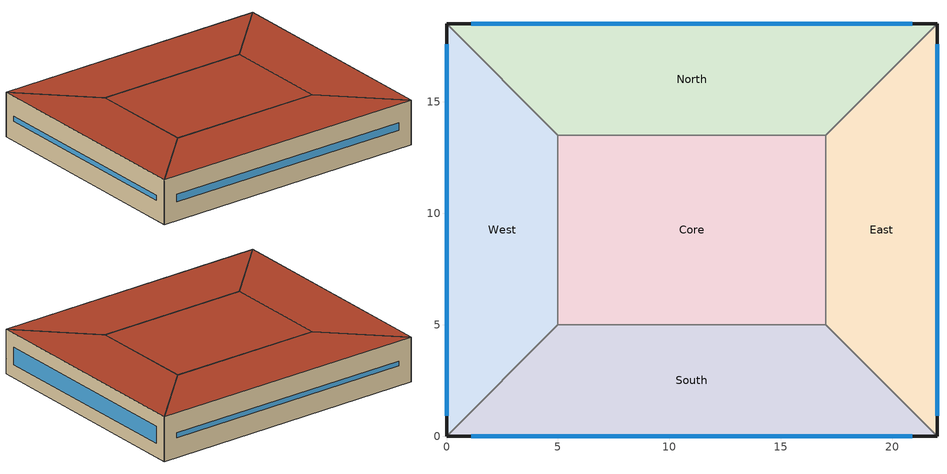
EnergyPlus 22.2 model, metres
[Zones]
South
 floor ground (Slab_Cons): 5,5 17,5 22,0 0,0 z0
 wall outside (ExtWall_Cons): 0,0 22,0 z0:3.5
 wall to East (Partition_Cons): 22,0 17,5 z0:3.5
 wall to Core (Partition_Cons): 17,5 5,5 z0:3.5
 wall to West (Partition_Cons): 5,5 0,0 z0:3.5
 window (Win_Cons): 1.1,0 20.9,0 z1.46:2.04
 roof outside (Roof_Cons): 0,0 22,0 17,5 5,5 z3.5
East
 floor ground (Slab_Cons): 17,5 17,13.5 22,18.5 22,0 z0
 wall outside (ExtWall_Cons): 22,0 22,18.5 z0:3.5
 wall to North (Partition_Cons): 22,18.5 17,13.5 z0:3.5
 wall to Core (Partition_Cons): 17,13.5 17,5 z0:3.5
 window (Win_Cons): 22,0.93 22,17.57 z1.07:2.43
 roof outside (Roof_Cons): 22,0 22,18.5 17,13.5 17,5 z3.5
North
 floor ground (Slab_Cons): 17,13.5 5,13.5 0,18.5 22,18.5 z0
 wall outside (ExtWall_Cons): 22,18.5 0,18.5 z0:3.5
 wall to West (Partition_Cons): 0,18.5 5,13.5 z0:3.5
 wall to Core (Partition_Cons): 5,13.5 17,13.5 z0:3.5
 window (Win_Cons): 20.9,18.5 1.1,18.5 z1.56:1.94
 roof outside (Roof_Cons): 22,18.5 0,18.5 5,13.5 17,13.5 z3.5
West
 floor ground (Slab_Cons): 5,13.5 5,5 0,0 0,18.5 z0
 wall outside (ExtWall_Cons): 0,18.5 0,0 z0:3.5
 wall to Core (Partition_Cons): 5,5 5,13.5 z0:3.5
 window (Win_Cons): 0,17.57 0,0.93 z1.56:1.94
 roof outside (Roof_Cons): 0,18.5 0,0 5,5 5,13.5 z3.5
Core
 floor ground (Slab_Cons): 5,13.5 17,13.5 17,5 5,5 z0
 roof outside (Roof_Cons): 5,5 17,5 17,13.5 5,13.5 z3.5
[Building]
T2-test-01: 0, Suburbs, 0.04, 0.4, FullExterior, 25, 6
[Material]
Concrete200: MediumRough, 0.2032, 1.311, 2240, 836.8, 0.9, 0.7, 0.7
Gypsum13: MediumRough, 0.0127, 0.16, 784.9, 830, 0.9, 0.7, 0.7
Membrane10: MediumRough, 0.0095, 0.16, 1121.3, 1460, 0.9, 0.7, 0.7
MetalDeck: MediumRough, 0.0015, 45.006, 7680, 418.4, 0.9, 0.7, 0.7
Concrete100: MediumRough, 0.1016, 1.311, 2240, 836.8, 0.9, 0.7, 0.7
Carpet: MediumRough, 0.0127, 0.06, 288, 1380, 0.9, 0.7, 0.7
WallIns: MediumRough, 0.044, 0.049, 265, 836.8, 0.9, 0.7, 0.7
RoofIns: MediumRough, 0.194563, 0.049, 265, 836.8, 0.9, 0.7, 0.7
[Construction]
ExtWall_Cons: Concrete200, WallIns, Gypsum13
Roof_Cons: Membrane10, RoofIns, MetalDeck
Slab_Cons: Concrete100, Carpet
Partition_Cons: Gypsum13, Gypsum13
Win_Cons: Glazing
[WindowMaterial:SimpleGlazingSystem]
Glazing: 1.5, 0.24, 0.34
[Zone]
South; East; North; West; Core: 0, 0, 0, 0, 1, 1, autocalculate, autocalculate
[People]
South_People: South, OCC_SCH, Area/Person, , , 24, 0.3, autocalculate, ACTIVITY_SCH
East_People: East, OCC_SCH, Area/Person, , , 24, 0.3, autocalculate, ACTIVITY_SCH
North_People: North, OCC_SCH, Area/Person, , , 24, 0.3, autocalculate, ACTIVITY_SCH
West_People: West, OCC_SCH, Area/Person, , , 24, 0.3, autocalculate, ACTIVITY_SCH
Core_People: Core, OCC_SCH, Area/Person, , , 24, 0.3, autocalculate, ACTIVITY_SCH
[Lights]
South_Lights: South, LTG_SCH, Watts/Area, , 6.2, , 0, 0.7, 0.2, 1
East_Lights: East, LTG_SCH, Watts/Area, , 6.2, , 0, 0.7, 0.2, 1
North_Lights: North, LTG_SCH, Watts/Area, , 6.2, , 0, 0.7, 0.2, 1
West_Lights: West, LTG_SCH, Watts/Area, , 6.2, , 0, 0.7, 0.2, 1
Core_Lights: Core, LTG_SCH, Watts/Area, , 6.2, , 0, 0.7, 0.2, 1
[ElectricEquipment]
South_Equip: South, EQP_SCH, Watts/Area, , 11.6, , 0, 0.5, 0
East_Equip: East, EQP_SCH, Watts/Area, , 11.6, , 0, 0.5, 0
North_Equip: North, EQP_SCH, Watts/Area, , 11.6, , 0, 0.5, 0
West_Equip: West, EQP_SCH, Watts/Area, , 11.6, , 0, 0.5, 0
Core_Equip: Core, EQP_SCH, Watts/Area, , 11.6, , 0, 0.5, 0
[ZoneInfiltration:DesignFlowRate]
South_Infil: South, ALWAYS_ON, AirChanges/Hour, , , , 0.15, 1, 0, 0, 0
East_Infil: East, ALWAYS_ON, AirChanges/Hour, , , , 0.15, 1, 0, 0, 0
North_Infil: North, ALWAYS_ON, AirChanges/Hour, , , , 0.15, 1, 0, 0, 0
West_Infil: West, ALWAYS_ON, AirChanges/Hour, , , , 0.15, 1, 0, 0, 0
Core_Infil: Core, ALWAYS_ON, AirChanges/Hour, , , , 0.15, 1, 0, 0, 0
[HVACTemplate:Thermostat]
Tstat: HTGSETP_SCH, , CLGSETP_SCH
[HVACTemplate:Zone:IdealLoadsAirSystem]
South; East; North; West; Core: Tstat
[Schedule:Compact]
ALWAYS_ON: Fraction, Through: 12/31, For: AllDays, Until: 24:00, 1
OCC_SCH: Fraction, Through: 12/31, For: Weekdays SummerDesignDay WinterDesignDay, Until: 08:00, 0, Until: 18:00, 1, Until: 24:00, 0, For: AllOtherDays, Until: 24:00, 0
LTG_SCH: Fraction, Through: 12/31, For: Weekdays SummerDesignDay WinterDesignDay, Until: 08:00, 0.05, Until: 18:00, 0.95, Until: 24:00, 0.05, For: AllOtherDays, Until: 24:00, 0.05
EQP_SCH: Fraction, Through: 12/31, For: Weekdays SummerDesignDay WinterDesignDay, Until: 08:00, 0.35, Until: 18:00, 0.95, Until: 24:00, 0.35, For: AllOtherDays, Until: 24:00, 0.35
HTGSETP_SCH: Temperature, Through: 12/31, For: Weekdays SummerDesignDay WinterDesignDay, Until: 08:00, 15.5, Until: 18:00, 21, Until: 24:00, 15.5, For: AllOtherDays, Until: 24:00, 15.5
CLGSETP_SCH: Temperature, Through: 12/31, For: Weekdays SummerDesignDay WinterDesignDay, Until: 08:00, 29, Until: 18:00, 23, Until: 24:00, 29, For: AllOtherDays, Until: 24:00, 29
ACTIVITY_SCH: Any, Through: 12/31, For: AllDays, Until: 24:00, 120
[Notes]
---- South zone
---- East zone
---- North zone
---- West zone
---- Core zone
